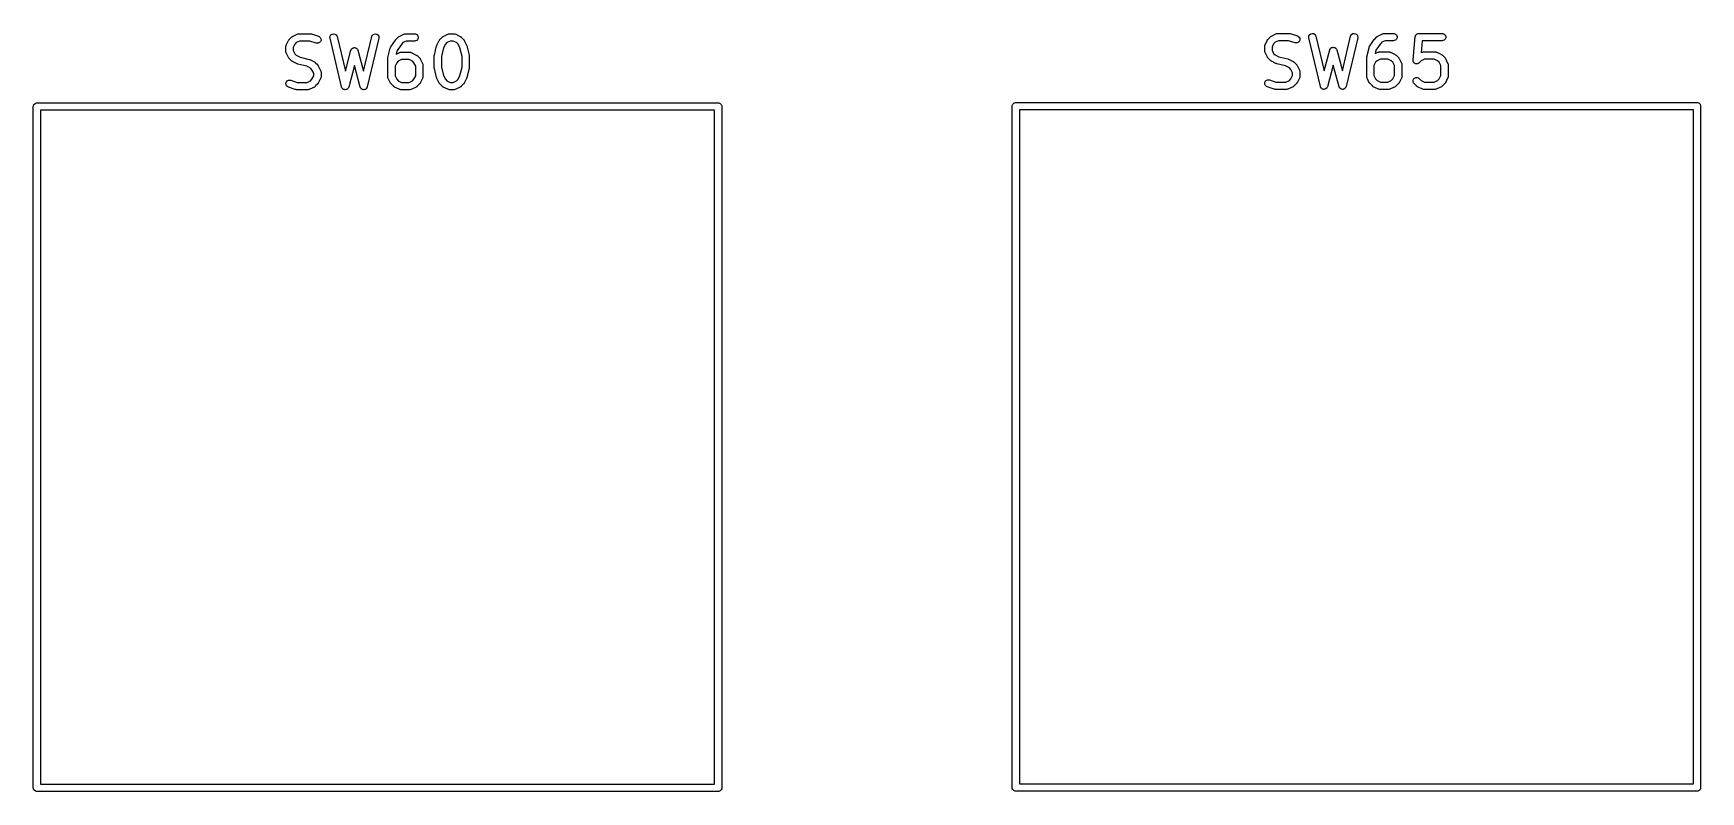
# Model space of a CAD drawing. Extents: x 2.7 to 14.1, y -9.5 to -1.1.
# Drawn here: x 12.721 to 14.07, y -4.436 to -3.822 of the extents above; entities that cross this region are included whole.
import ezdxf

# ---------------------------------------------------------------- set-up
doc = ezdxf.new("R2010")
doc.units = 0
doc.header["$MEASUREMENT"] = 0
doc.layers.add('BLACK', color=7, linetype='CONTINUOUS')

msp = doc.modelspace()

# ---------------------------------------------------------------- linework, layer by layer
at = {"layer": 'BLACK', "linetype": 'CONTINUOUS'}
for p, q in [((12.9257, -3.8318), (12.9276, -3.8281)), ((12.9276, -3.8281), (12.9277, -3.8278)), ((12.9277, -3.8278), (12.9278, -3.8277)), ((12.9278, -3.8277), (12.9279, -3.8276)), ((12.9278, -3.8277), (12.9278, -3.8277)), ((12.9279, -3.8275), (12.9281, -3.8273)), ((12.9279, -3.8276), (12.9279, -3.8275)), ((12.9281, -3.8273), (12.93, -3.8254)), ((12.93, -3.8254), (12.9302, -3.8252)), ((12.9302, -3.8252), (12.9303, -3.8252)), ((12.9303, -3.8252), (12.9304, -3.8251)), ((12.9304, -3.8251), (12.9305, -3.8251)), ((12.9305, -3.825), (12.9308, -3.8249)), ((12.9305, -3.8251), (12.9305, -3.825)), ((12.9308, -3.8249), (12.9345, -3.823)), ((12.9326, -3.8311), (12.9313, -3.8338)), ((12.9338, -3.8299), (12.9326, -3.8311)), ((12.9365, -3.8286), (12.9338, -3.8299)), ((12.9345, -3.823), (12.9351, -3.8228)), ((12.9351, -3.8228), (12.9352, -3.8228)), ((12.9352, -3.8228), (12.9353, -3.8227)), ((12.9353, -3.8227), (12.9358, -3.8227)), ((12.9358, -3.8227), (12.9452, -3.8227)), ((12.9447, -3.8286), (12.9365, -3.8286)), ((12.9499, -3.8303), (12.9447, -3.8286)), ((12.9452, -3.8227), (12.9455, -3.8227)), ((12.9455, -3.8227), (12.9456, -3.8227)), ((12.9456, -3.8227), (12.9457, -3.8227)), ((12.9457, -3.8227), (12.9458, -3.8227)), ((12.9458, -3.8227), (12.9459, -3.8228)), ((12.9459, -3.8228), (12.9462, -3.8228)), ((12.9462, -3.8228), (12.9518, -3.8247)), ((12.9505, -3.8304), (12.9499, -3.8303)), ((12.9516, -3.8304), (12.9505, -3.8304)), ((12.9527, -3.8298), (12.9516, -3.8304)), ((12.9518, -3.8247), (12.9523, -3.8249)), ((12.9523, -3.8249), (12.9532, -3.8257)), ((12.9534, -3.829), (12.9527, -3.8298)), ((12.9532, -3.8257), (12.9537, -3.8267)), ((12.9538, -3.8279), (12.9534, -3.829)), ((12.9537, -3.8267), (12.9538, -3.8279)), ((12.961, -3.8257), (12.9612, -3.8246)), ((12.9611, -3.8263), (12.961, -3.8257)), ((12.9705, -3.8657), (12.9611, -3.8263)), ((12.9612, -3.8246), (12.9618, -3.8236)), ((12.9618, -3.8236), (12.9627, -3.823)), ((12.9627, -3.823), (12.9639, -3.8227)), ((12.9639, -3.8227), (12.965, -3.8229)), ((12.965, -3.8229), (12.966, -3.8235)), ((12.966, -3.8235), (12.9666, -3.8244)), ((12.9666, -3.8244), (12.9668, -3.825)), ((12.9668, -3.825), (12.9735, -3.8529)), ((12.9882, -3.8529), (12.9948, -3.825)), ((13.0006, -3.8263), (12.9912, -3.8657)), ((12.9948, -3.825), (12.995, -3.8244)), ((12.995, -3.8244), (12.9957, -3.8235)), ((12.9957, -3.8235), (12.9967, -3.8229)), ((12.9967, -3.8229), (12.9978, -3.8227)), ((12.9978, -3.8227), (12.9989, -3.823)), ((12.9989, -3.823), (12.9999, -3.8236)), ((12.9999, -3.8236), (13.0005, -3.8246)), ((13.0005, -3.8246), (13.0007, -3.8257)), ((13.0007, -3.8257), (13.0006, -3.8263)), ((13.0103, -3.8334), (13.014, -3.8278)), ((13.014, -3.8277), (13.0142, -3.8275)), ((13.014, -3.8278), (13.014, -3.8277)), ((13.014, -3.8277), (13.014, -3.8277)), ((13.0142, -3.8275), (13.0144, -3.8273)), ((13.0144, -3.8273), (13.0162, -3.8254)), ((13.0144, -3.8273), (13.0144, -3.8273)), ((13.0144, -3.8273), (13.0144, -3.8273)), ((13.0188, -3.8313), (13.0155, -3.8362)), ((13.0162, -3.8254), (13.0165, -3.8252)), ((13.0165, -3.8252), (13.0166, -3.8251)), ((13.0165, -3.8252), (13.0165, -3.8252)), ((13.0166, -3.8251), (13.0167, -3.8251)), ((13.0167, -3.8251), (13.0168, -3.825)), ((13.0168, -3.825), (13.017, -3.8249)), ((13.017, -3.8249), (13.0208, -3.823)), ((13.0201, -3.8299), (13.0188, -3.8313)), ((13.0228, -3.8286), (13.0201, -3.8299)), ((13.0208, -3.823), (13.0213, -3.8228)), ((13.0213, -3.8228), (13.0214, -3.8228)), ((13.0214, -3.8228), (13.0215, -3.8227)), ((13.0215, -3.8227), (13.0221, -3.8227)), ((13.0221, -3.8227), (13.0296, -3.8227)), ((13.0296, -3.8286), (13.0228, -3.8286)), ((13.0296, -3.8227), (13.0302, -3.8227)), ((13.0302, -3.8285), (13.0296, -3.8286)), ((13.0302, -3.8227), (13.0312, -3.8232)), ((13.0312, -3.8281), (13.0302, -3.8285)), ((13.0312, -3.8232), (13.032, -3.824)), ((13.032, -3.8273), (13.0312, -3.8281)), ((13.032, -3.824), (13.0325, -3.8251)), ((13.0325, -3.8262), (13.032, -3.8273)), ((13.0325, -3.8251), (13.0325, -3.8262)), ((13.0476, -3.8318), (13.0494, -3.8281)), ((13.0494, -3.8281), (13.0496, -3.8278)), ((13.0496, -3.8278), (13.0496, -3.8277)), ((13.0496, -3.8277), (13.0497, -3.8277)), ((13.0497, -3.8276), (13.0498, -3.8275)), ((13.0497, -3.8277), (13.0497, -3.8276)), ((13.0498, -3.8275), (13.05, -3.8273)), ((13.05, -3.8273), (13.0519, -3.8254)), ((13.0519, -3.8254), (13.0521, -3.8252)), ((13.0521, -3.8252), (13.0522, -3.8251)), ((13.0521, -3.8252), (13.0521, -3.8252)), ((13.0522, -3.8251), (13.0523, -3.8251)), ((13.0523, -3.8251), (13.0524, -3.825)), ((13.0524, -3.825), (13.0526, -3.8249)), ((13.0526, -3.8249), (13.0564, -3.823)), ((13.0545, -3.8311), (13.053, -3.8342)), ((13.0557, -3.8299), (13.0545, -3.8311)), ((13.0584, -3.8286), (13.0557, -3.8299)), ((13.0564, -3.823), (13.0569, -3.8228)), ((13.0569, -3.8228), (13.057, -3.8228)), ((13.057, -3.8228), (13.0571, -3.8227)), ((13.0571, -3.8227), (13.0577, -3.8227)), ((13.0577, -3.8227), (13.0615, -3.8227)), ((13.0608, -3.8286), (13.0584, -3.8286)), ((13.0635, -3.8299), (13.0608, -3.8286)), ((13.0615, -3.8227), (13.062, -3.8227)), ((13.062, -3.8227), (13.0621, -3.8228)), ((13.0621, -3.8228), (13.0622, -3.8228)), ((13.0622, -3.8228), (13.0628, -3.823)), ((13.0628, -3.823), (13.0665, -3.8249)), ((13.0647, -3.8311), (13.0635, -3.8299)), ((13.0662, -3.8342), (13.0647, -3.8311)), ((13.0665, -3.8249), (13.0668, -3.825)), ((13.0668, -3.825), (13.0668, -3.8251)), ((13.0668, -3.8251), (13.0669, -3.8251)), ((13.0669, -3.8251), (13.067, -3.8252)), ((13.067, -3.8252), (13.0671, -3.8252)), ((13.0671, -3.8252), (13.0673, -3.8254)), ((13.0673, -3.8254), (13.0692, -3.8273)), ((13.0692, -3.8273), (13.0694, -3.8275)), ((13.0694, -3.8275), (13.0694, -3.8276)), ((13.0694, -3.8276), (13.0695, -3.8277)), ((13.0695, -3.8277), (13.0695, -3.8277)), ((13.0695, -3.8277), (13.0696, -3.8278)), ((13.0696, -3.8278), (13.0697, -3.8281)), ((13.0697, -3.8281), (13.0716, -3.8318)), ((13.7177, -3.8315), (13.7196, -3.8278)), ((13.7196, -3.8278), (13.7197, -3.8275)), ((13.7197, -3.8275), (13.7197, -3.8274)), ((13.7197, -3.8274), (13.7198, -3.8274)), ((13.7198, -3.8274), (13.7199, -3.8273)), ((13.7199, -3.8272), (13.7201, -3.827)), ((13.7199, -3.8273), (13.7199, -3.8272)), ((13.7201, -3.827), (13.722, -3.8251)), ((13.722, -3.8251), (13.7222, -3.8249)), ((13.7222, -3.8249), (13.7223, -3.8249)), ((13.7223, -3.8249), (13.7224, -3.8248)), ((13.7224, -3.8248), (13.7225, -3.8247)), ((13.7224, -3.8248), (13.7224, -3.8248)), ((13.7225, -3.8247), (13.7228, -3.8246)), ((13.7228, -3.8246), (13.7265, -3.8227)), ((13.7246, -3.8308), (13.7233, -3.8335)), ((13.7258, -3.8296), (13.7246, -3.8308)), ((13.7285, -3.8283), (13.7258, -3.8296)), ((13.7265, -3.8227), (13.727, -3.8225)), ((13.727, -3.8225), (13.7272, -3.8225)), ((13.7272, -3.8225), (13.7272, -3.8224)), ((13.7272, -3.8224), (13.7278, -3.8224)), ((13.7278, -3.8224), (13.7372, -3.8224)), ((13.7367, -3.8283), (13.7285, -3.8283)), ((13.7419, -3.83), (13.7367, -3.8283)), ((13.7372, -3.8224), (13.7375, -3.8224)), ((13.7375, -3.8224), (13.7376, -3.8224)), ((13.7376, -3.8224), (13.7377, -3.8224)), ((13.7377, -3.8224), (13.7378, -3.8224)), ((13.7378, -3.8224), (13.7378, -3.8225)), ((13.7378, -3.8225), (13.7381, -3.8225)), ((13.7381, -3.8225), (13.7438, -3.8244)), ((13.7425, -3.8301), (13.7419, -3.83)), ((13.7436, -3.8301), (13.7425, -3.8301)), ((13.7446, -3.8295), (13.7436, -3.8301)), ((13.7438, -3.8244), (13.7443, -3.8246)), ((13.7443, -3.8246), (13.7452, -3.8254)), ((13.7454, -3.8287), (13.7446, -3.8295)), ((13.7452, -3.8254), (13.7457, -3.8264)), ((13.7458, -3.8276), (13.7454, -3.8287)), ((13.7457, -3.8264), (13.7458, -3.8276)), ((13.753, -3.8254), (13.7532, -3.8243)), ((13.7531, -3.826), (13.753, -3.8254)), ((13.7624, -3.8654), (13.7531, -3.826)), ((13.7532, -3.8243), (13.7538, -3.8233)), ((13.7538, -3.8233), (13.7547, -3.8227)), ((13.7547, -3.8227), (13.7558, -3.8224)), ((13.7558, -3.8224), (13.757, -3.8226)), ((13.757, -3.8226), (13.758, -3.8232)), ((13.758, -3.8232), (13.7586, -3.8241)), ((13.7586, -3.8241), (13.7588, -3.8247)), ((13.7588, -3.8247), (13.7655, -3.8526)), ((13.7802, -3.8526), (13.7868, -3.8247)), ((13.7926, -3.826), (13.7832, -3.8654)), ((13.7868, -3.8247), (13.787, -3.8241)), ((13.787, -3.8241), (13.7877, -3.8232)), ((13.7877, -3.8232), (13.7887, -3.8226)), ((13.7887, -3.8226), (13.7898, -3.8224)), ((13.7898, -3.8224), (13.7909, -3.8227)), ((13.7909, -3.8227), (13.7919, -3.8233)), ((13.7919, -3.8233), (13.7925, -3.8243)), ((13.7925, -3.8243), (13.7926, -3.8254)), ((13.7926, -3.8254), (13.7926, -3.826)), ((13.8022, -3.8331), (13.806, -3.8274)), ((13.806, -3.8274), (13.8062, -3.8272)), ((13.806, -3.8274), (13.806, -3.8274)), ((13.806, -3.8274), (13.806, -3.8274)), ((13.8062, -3.8272), (13.8063, -3.827)), ((13.8063, -3.827), (13.8063, -3.827)), ((13.8064, -3.827), (13.8082, -3.8251)), ((13.8063, -3.827), (13.8064, -3.827)), ((13.8107, -3.831), (13.8074, -3.8359)), ((13.8082, -3.8251), (13.8085, -3.8249)), ((13.8085, -3.8249), (13.8086, -3.8248)), ((13.8085, -3.8249), (13.8085, -3.8249)), ((13.8086, -3.8248), (13.8087, -3.8248)), ((13.8087, -3.8247), (13.809, -3.8246)), ((13.8087, -3.8248), (13.8087, -3.8247)), ((13.809, -3.8246), (13.8127, -3.8227)), ((13.8121, -3.8296), (13.8107, -3.831)), ((13.8148, -3.8283), (13.8121, -3.8296)), ((13.8127, -3.8227), (13.8133, -3.8225)), ((13.8133, -3.8225), (13.8134, -3.8225)), ((13.8134, -3.8225), (13.8135, -3.8224)), ((13.8135, -3.8224), (13.8141, -3.8224)), ((13.8141, -3.8224), (13.8216, -3.8224)), ((13.8216, -3.8283), (13.8148, -3.8283)), ((13.8216, -3.8224), (13.8221, -3.8224)), ((13.8221, -3.8282), (13.8216, -3.8283)), ((13.8221, -3.8224), (13.8232, -3.8229)), ((13.8232, -3.8278), (13.8221, -3.8282)), ((13.8232, -3.8229), (13.824, -3.8237)), ((13.824, -3.827), (13.8232, -3.8278)), ((13.824, -3.8237), (13.8245, -3.8248)), ((13.8245, -3.8259), (13.824, -3.827)), ((13.8245, -3.8248), (13.8245, -3.8259)), ((13.8374, -3.8438), (13.8392, -3.825)), ((13.8392, -3.825), (13.8393, -3.8248)), ((13.8393, -3.8247), (13.8394, -3.8245)), ((13.8393, -3.8248), (13.8393, -3.8247)), ((13.8393, -3.8248), (13.8393, -3.8248)), ((13.8394, -3.8245), (13.8396, -3.8241)), ((13.8396, -3.8241), (13.8397, -3.8237)), ((13.8397, -3.8237), (13.8398, -3.8236)), ((13.8398, -3.8236), (13.8399, -3.8235)), ((13.8399, -3.8235), (13.8402, -3.8232)), ((13.8402, -3.8232), (13.8405, -3.8229)), ((13.8405, -3.8229), (13.8407, -3.8228)), ((13.8407, -3.8228), (13.8408, -3.8227)), ((13.8408, -3.8227), (13.8412, -3.8226)), ((13.8412, -3.8226), (13.8416, -3.8224)), ((13.8416, -3.8224), (13.8418, -3.8224)), ((13.8418, -3.8224), (13.8419, -3.8224)), ((13.8419, -3.8224), (13.842, -3.8224)), ((13.842, -3.8224), (13.8422, -3.8224)), ((13.8422, -3.8224), (13.8609, -3.8224)), ((13.8449, -3.8283), (13.8439, -3.8381)), ((13.8609, -3.8283), (13.8449, -3.8283)), ((13.8609, -3.8224), (13.8615, -3.8224)), ((13.8615, -3.8282), (13.8609, -3.8283)), ((13.8615, -3.8224), (13.8626, -3.8229)), ((13.8626, -3.8278), (13.8615, -3.8282)), ((13.8626, -3.8229), (13.8634, -3.8237)), ((13.8634, -3.827), (13.8626, -3.8278)), ((13.8634, -3.8237), (13.8638, -3.8248)), ((13.8638, -3.8259), (13.8634, -3.827)), ((13.8638, -3.8248), (13.8638, -3.8259)), ((12.9254, -3.8326), (12.9255, -3.8325)), ((12.9254, -3.8331), (12.9254, -3.8326)), ((12.9254, -3.8369), (12.9254, -3.8331)), ((12.9254, -3.8375), (12.9254, -3.8369)), ((12.9255, -3.8376), (12.9254, -3.8375)), ((12.9255, -3.8324), (12.9257, -3.8318)), ((12.9255, -3.8325), (12.9255, -3.8324)), ((12.9255, -3.8377), (12.9255, -3.8376)), ((12.9257, -3.8382), (12.9255, -3.8377)), ((12.9276, -3.842), (12.9257, -3.8382)), ((12.9277, -3.8422), (12.9276, -3.842)), ((12.9278, -3.8423), (12.9277, -3.8422)), ((12.9278, -3.8424), (12.9278, -3.8423)), ((12.9279, -3.8424), (12.9278, -3.8424)), ((12.9279, -3.8425), (12.9279, -3.8424)), ((12.9281, -3.8427), (12.9279, -3.8425)), ((12.93, -3.8446), (12.9281, -3.8427)), ((12.9302, -3.8448), (12.93, -3.8446)), ((12.9303, -3.8448), (12.9302, -3.8448)), ((12.9313, -3.8338), (12.9313, -3.8362)), ((12.9313, -3.8362), (12.9326, -3.8389)), ((12.9326, -3.8389), (12.9338, -3.8401)), ((12.9338, -3.8401), (12.9369, -3.8416)), ((12.9369, -3.8416), (12.9441, -3.8434)), ((12.9441, -3.8434), (12.9441, -3.8434)), ((12.9441, -3.8434), (12.9441, -3.8434)), ((12.9441, -3.8434), (12.9444, -3.8435)), ((12.9444, -3.8435), (12.9446, -3.8436)), ((12.9446, -3.8436), (12.9446, -3.8436)), ((12.9446, -3.8436), (12.9447, -3.8436)), ((12.9447, -3.8436), (12.9484, -3.8455)), ((12.9735, -3.8529), (12.978, -3.8361)), ((12.978, -3.836), (12.978, -3.8359)), ((12.978, -3.8359), (12.9781, -3.8359)), ((12.978, -3.8361), (12.978, -3.836)), ((12.9781, -3.8359), (12.9782, -3.8356)), ((12.9782, -3.8356), (12.9784, -3.8353)), ((12.9784, -3.8353), (12.9786, -3.8349)), ((12.9786, -3.8349), (12.9788, -3.8348)), ((12.9788, -3.8348), (12.9789, -3.8347)), ((12.9789, -3.8347), (12.9792, -3.8345)), ((12.9792, -3.8345), (12.9795, -3.8342)), ((12.9795, -3.8342), (12.9797, -3.8342)), ((12.9797, -3.8342), (12.9799, -3.8341)), ((12.9799, -3.8341), (12.9803, -3.834)), ((12.9803, -3.834), (12.9806, -3.8339)), ((12.9806, -3.8339), (12.9808, -3.834)), ((12.9808, -3.834), (12.981, -3.8339)), ((12.981, -3.8339), (12.9814, -3.834)), ((12.9814, -3.834), (12.9818, -3.8341)), ((12.9818, -3.8341), (12.982, -3.8342)), ((12.982, -3.8342), (12.9821, -3.8342)), ((12.9821, -3.8342), (12.9825, -3.8345)), ((12.9825, -3.8345), (12.9828, -3.8347)), ((12.9828, -3.8347), (12.9829, -3.8348)), ((12.9829, -3.8348), (12.9831, -3.8349)), ((12.9831, -3.8349), (12.9833, -3.8353)), ((12.9833, -3.8353), (12.9835, -3.8356)), ((12.9835, -3.8356), (12.9836, -3.8359)), ((12.9836, -3.8359), (12.9836, -3.8359)), ((12.9836, -3.8359), (12.9836, -3.836)), ((12.9836, -3.836), (12.9837, -3.8361)), ((12.9837, -3.8361), (12.9882, -3.8529)), ((13.0079, -3.8422), (13.0079, -3.8419)), ((13.0079, -3.8419), (13.008, -3.8419)), ((13.0079, -3.8424), (13.0079, -3.8422)), ((13.0079, -3.8425), (13.0079, -3.8424)), ((13.0079, -3.8424), (13.0079, -3.8424)), ((13.0079, -3.8575), (13.0079, -3.8425)), ((13.008, -3.8418), (13.0098, -3.8343)), ((13.008, -3.8419), (13.008, -3.8418)), ((13.0098, -3.8343), (13.01, -3.834)), ((13.01, -3.8338), (13.0101, -3.8337)), ((13.01, -3.8339), (13.01, -3.8338)), ((13.01, -3.8338), (13.01, -3.8338)), ((13.01, -3.834), (13.01, -3.8339)), ((13.0101, -3.8337), (13.0103, -3.8334)), ((13.0155, -3.8362), (13.0147, -3.8391)), ((13.0147, -3.8391), (13.017, -3.838)), ((13.019, -3.8436), (13.0163, -3.8449)), ((13.017, -3.838), (13.0176, -3.8378)), ((13.0176, -3.8378), (13.0177, -3.8378)), ((13.0177, -3.8378), (13.0178, -3.8377)), ((13.0178, -3.8377), (13.0183, -3.8377)), ((13.0183, -3.8377), (13.0258, -3.8377)), ((13.0251, -3.8436), (13.019, -3.8436)), ((13.0278, -3.8449), (13.0251, -3.8436)), ((13.0258, -3.8377), (13.0264, -3.8377)), ((13.0264, -3.8377), (13.0265, -3.8378)), ((13.0265, -3.8378), (13.0266, -3.8378)), ((13.0266, -3.8378), (13.0272, -3.838)), ((13.0272, -3.838), (13.0309, -3.8399)), ((13.0309, -3.8399), (13.0312, -3.84)), ((13.0312, -3.84), (13.0312, -3.8401)), ((13.0312, -3.8401), (13.0313, -3.8401)), ((13.0313, -3.8401), (13.0314, -3.8402)), ((13.0314, -3.8402), (13.0314, -3.8402)), ((13.0314, -3.8402), (13.0317, -3.8404)), ((13.0317, -3.8404), (13.0335, -3.8423)), ((13.0335, -3.8423), (13.0337, -3.8425)), ((13.0337, -3.8425), (13.0338, -3.8426)), ((13.0338, -3.8426), (13.0338, -3.8427)), ((13.0338, -3.8427), (13.0339, -3.8427)), ((13.0339, -3.8427), (13.0339, -3.8428)), ((13.0339, -3.8428), (13.0341, -3.8431)), ((13.0341, -3.8431), (13.036, -3.8468)), ((13.0454, -3.8401), (13.0455, -3.84)), ((13.0454, -3.8403), (13.0454, -3.8401)), ((13.0454, -3.8405), (13.0454, -3.8403)), ((13.0454, -3.8406), (13.0454, -3.8405)), ((13.0454, -3.8405), (13.0454, -3.8405)), ((13.0454, -3.85), (13.0454, -3.8406)), ((13.0455, -3.8399), (13.0473, -3.8324)), ((13.0455, -3.84), (13.0455, -3.8399)), ((13.0473, -3.8324), (13.0474, -3.8324)), ((13.0474, -3.8321), (13.0475, -3.8319)), ((13.0474, -3.8324), (13.0474, -3.8321)), ((13.0474, -3.8324), (13.0474, -3.8324)), ((13.0475, -3.8319), (13.0476, -3.8318)), ((13.0475, -3.8319), (13.0475, -3.8319)), ((13.053, -3.8342), (13.0513, -3.841)), ((13.0513, -3.841), (13.0513, -3.8496)), ((13.0679, -3.841), (13.0662, -3.8342)), ((13.0679, -3.8496), (13.0679, -3.841)), ((13.0716, -3.8318), (13.0716, -3.8319)), ((13.0716, -3.8319), (13.0716, -3.8319)), ((13.0716, -3.8319), (13.0717, -3.8321)), ((13.0717, -3.8321), (13.0718, -3.8324)), ((13.0718, -3.8324), (13.0718, -3.8324)), ((13.0718, -3.8324), (13.0718, -3.8324)), ((13.0718, -3.8324), (13.0737, -3.8399)), ((13.0737, -3.8399), (13.0737, -3.84)), ((13.0737, -3.84), (13.0737, -3.8401)), ((13.0737, -3.8401), (13.0737, -3.8403)), ((13.0737, -3.8403), (13.0738, -3.8405)), ((13.0738, -3.8405), (13.0738, -3.8405)), ((13.0738, -3.8405), (13.0738, -3.8406)), ((13.0738, -3.8406), (13.0738, -3.85)), ((13.7174, -3.8323), (13.7175, -3.8322)), ((13.7174, -3.8328), (13.7174, -3.8323)), ((13.7174, -3.8366), (13.7174, -3.8328)), ((13.7174, -3.8372), (13.7174, -3.8366)), ((13.7175, -3.8373), (13.7174, -3.8372)), ((13.7175, -3.8321), (13.7177, -3.8315)), ((13.7175, -3.8322), (13.7175, -3.8321)), ((13.7175, -3.8374), (13.7175, -3.8373)), ((13.7177, -3.8379), (13.7175, -3.8374)), ((13.7196, -3.8417), (13.7177, -3.8379)), ((13.7197, -3.8419), (13.7196, -3.8417)), ((13.7197, -3.842), (13.7197, -3.8419)), ((13.7198, -3.8421), (13.7197, -3.842)), ((13.7199, -3.8421), (13.7198, -3.8421)), ((13.7199, -3.8422), (13.7199, -3.8421)), ((13.7201, -3.8424), (13.7199, -3.8422)), ((13.722, -3.8443), (13.7201, -3.8424)), ((13.7222, -3.8445), (13.722, -3.8443)), ((13.7223, -3.8445), (13.7222, -3.8445)), ((13.7224, -3.8446), (13.7223, -3.8445)), ((13.7224, -3.8447), (13.7224, -3.8446)), ((13.7225, -3.8447), (13.7224, -3.8447)), ((13.7228, -3.8448), (13.7225, -3.8447)), ((13.7233, -3.8335), (13.7233, -3.8359)), ((13.7233, -3.8359), (13.7246, -3.8386)), ((13.7246, -3.8386), (13.7258, -3.8398)), ((13.7258, -3.8398), (13.7289, -3.8413)), ((13.7289, -3.8413), (13.736, -3.8431)), ((13.736, -3.8431), (13.7361, -3.8431)), ((13.7361, -3.8431), (13.7361, -3.8431)), ((13.7361, -3.8431), (13.7363, -3.8432)), ((13.7363, -3.8432), (13.7366, -3.8433)), ((13.7366, -3.8433), (13.7366, -3.8433)), ((13.7366, -3.8433), (13.7366, -3.8433)), ((13.7366, -3.8433), (13.7404, -3.8452)), ((13.7655, -3.8526), (13.77, -3.8358)), ((13.77, -3.8357), (13.77, -3.8356)), ((13.77, -3.8356), (13.7701, -3.8356)), ((13.77, -3.8358), (13.77, -3.8357)), ((13.7701, -3.8356), (13.7702, -3.8353)), ((13.7702, -3.8353), (13.7704, -3.835)), ((13.7704, -3.835), (13.7706, -3.8346)), ((13.7706, -3.8346), (13.7708, -3.8345)), ((13.7708, -3.8345), (13.7709, -3.8344)), ((13.7709, -3.8344), (13.7712, -3.8342)), ((13.7712, -3.8342), (13.7715, -3.8339)), ((13.7715, -3.8339), (13.7717, -3.8339)), ((13.7717, -3.8339), (13.7719, -3.8338)), ((13.7719, -3.8338), (13.7723, -3.8337)), ((13.7723, -3.8337), (13.7726, -3.8336)), ((13.7726, -3.8336), (13.7728, -3.8337)), ((13.7728, -3.8337), (13.773, -3.8336)), ((13.773, -3.8336), (13.7734, -3.8337)), ((13.7734, -3.8337), (13.7738, -3.8338)), ((13.7738, -3.8338), (13.7739, -3.8339)), ((13.7739, -3.8339), (13.7741, -3.8339)), ((13.7741, -3.8339), (13.7744, -3.8342)), ((13.7744, -3.8342), (13.7748, -3.8344)), ((13.7748, -3.8344), (13.7749, -3.8345)), ((13.7749, -3.8345), (13.775, -3.8346)), ((13.775, -3.8346), (13.7752, -3.835)), ((13.7752, -3.835), (13.7755, -3.8353)), ((13.7755, -3.8353), (13.7756, -3.8356)), ((13.7756, -3.8356), (13.7756, -3.8356)), ((13.7756, -3.8356), (13.7756, -3.8357)), ((13.7756, -3.8357), (13.7757, -3.8358)), ((13.7757, -3.8358), (13.7802, -3.8526)), ((13.7999, -3.8416), (13.8, -3.8415)), ((13.7999, -3.8418), (13.7999, -3.8416)), ((13.7999, -3.8416), (13.7999, -3.8416)), ((13.7999, -3.8421), (13.7999, -3.8418)), ((13.7999, -3.8422), (13.7999, -3.8421)), ((13.7999, -3.8421), (13.7999, -3.8421)), ((13.7999, -3.8572), (13.7999, -3.8422)), ((13.8, -3.8415), (13.8018, -3.834)), ((13.8018, -3.834), (13.8019, -3.8337)), ((13.8019, -3.8337), (13.802, -3.8336)), ((13.802, -3.8335), (13.802, -3.8334)), ((13.802, -3.8334), (13.8021, -3.8334)), ((13.802, -3.8336), (13.802, -3.8335)), ((13.8021, -3.8334), (13.8022, -3.8331)), ((13.8074, -3.8359), (13.8067, -3.8388)), ((13.8067, -3.8388), (13.809, -3.8377)), ((13.8083, -3.8446), (13.8071, -3.8458)), ((13.811, -3.8433), (13.8083, -3.8446)), ((13.809, -3.8377), (13.8095, -3.8375)), ((13.8095, -3.8375), (13.8096, -3.8375)), ((13.8096, -3.8375), (13.8097, -3.8374)), ((13.8097, -3.8374), (13.8103, -3.8374)), ((13.8103, -3.8374), (13.8178, -3.8374)), ((13.8171, -3.8433), (13.811, -3.8433)), ((13.8198, -3.8446), (13.8171, -3.8433)), ((13.8178, -3.8374), (13.8184, -3.8374)), ((13.8184, -3.8374), (13.8185, -3.8375)), ((13.8185, -3.8375), (13.8186, -3.8375)), ((13.8186, -3.8375), (13.8191, -3.8377)), ((13.8191, -3.8377), (13.8229, -3.8396)), ((13.821, -3.8458), (13.8198, -3.8446)), ((13.8229, -3.8396), (13.8231, -3.8397)), ((13.8231, -3.8397), (13.8232, -3.8398)), ((13.8232, -3.8398), (13.8233, -3.8398)), ((13.8233, -3.8398), (13.8234, -3.8399)), ((13.8234, -3.8399), (13.8234, -3.8399)), ((13.8234, -3.8399), (13.8237, -3.8401)), ((13.8237, -3.8401), (13.8255, -3.842)), ((13.8255, -3.842), (13.8257, -3.8422)), ((13.8257, -3.8422), (13.8258, -3.8423)), ((13.8258, -3.8423), (13.8258, -3.8424)), ((13.8258, -3.8424), (13.8259, -3.8424)), ((13.8259, -3.8424), (13.8259, -3.8425)), ((13.8259, -3.8425), (13.8261, -3.8428)), ((13.8261, -3.8428), (13.828, -3.8465)), ((13.8374, -3.8444), (13.8374, -3.8438)), ((13.8374, -3.8445), (13.8374, -3.8444)), ((13.8374, -3.8447), (13.8374, -3.8445)), ((13.8376, -3.8451), (13.8374, -3.8447)), ((13.8439, -3.8446), (13.8424, -3.8462)), ((13.8439, -3.8381), (13.8446, -3.8377)), ((13.8466, -3.8433), (13.8439, -3.8446)), ((13.8446, -3.8377), (13.8452, -3.8375)), ((13.8452, -3.8375), (13.8453, -3.8375)), ((13.8453, -3.8375), (13.8454, -3.8374)), ((13.8454, -3.8374), (13.8459, -3.8374)), ((13.8459, -3.8374), (13.8553, -3.8374)), ((13.8546, -3.8433), (13.8466, -3.8433)), ((13.8573, -3.8446), (13.8546, -3.8433)), ((13.8553, -3.8374), (13.8559, -3.8374)), ((13.8559, -3.8374), (13.856, -3.8375)), ((13.856, -3.8375), (13.8561, -3.8375)), ((13.8561, -3.8375), (13.8566, -3.8377)), ((13.8566, -3.8377), (13.8604, -3.8396)), ((13.8585, -3.8458), (13.8573, -3.8446)), ((13.8604, -3.8396), (13.8606, -3.8397)), ((13.8606, -3.8397), (13.8607, -3.8398)), ((13.8607, -3.8398), (13.8608, -3.8398)), ((13.8608, -3.8398), (13.8609, -3.8399)), ((13.8609, -3.8399), (13.8609, -3.8399)), ((13.8609, -3.8399), (13.8611, -3.8401)), ((13.8611, -3.8401), (13.863, -3.842)), ((13.863, -3.842), (13.8632, -3.8422)), ((13.8632, -3.8422), (13.8633, -3.8423)), ((13.8633, -3.8423), (13.8633, -3.8424)), ((13.8633, -3.8424), (13.8634, -3.8424)), ((13.8634, -3.8424), (13.8634, -3.8425)), ((13.8634, -3.8425), (13.8636, -3.8428)), ((13.8636, -3.8428), (13.8654, -3.8465)), ((12.9304, -3.8449), (12.9303, -3.8448)), ((12.9305, -3.845), (12.9304, -3.8449)), ((12.9308, -3.8452), (12.9305, -3.845)), ((12.9305, -3.845), (12.9305, -3.845)), ((12.9345, -3.847), (12.9308, -3.8452)), ((12.9346, -3.847), (12.9345, -3.847)), ((12.9346, -3.8471), (12.9346, -3.847)), ((12.9348, -3.8471), (12.9346, -3.8471)), ((12.9351, -3.8472), (12.9348, -3.8471)), ((12.9351, -3.8473), (12.9351, -3.8472)), ((12.9351, -3.8472), (12.9351, -3.8472)), ((12.9423, -3.849), (12.9351, -3.8473)), ((12.9453, -3.8506), (12.9423, -3.849)), ((12.9465, -3.8518), (12.9453, -3.8506)), ((12.9479, -3.8545), (12.9465, -3.8518)), ((12.9465, -3.8595), (12.9479, -3.8568)), ((12.9479, -3.8568), (12.9479, -3.8545)), ((12.9484, -3.8455), (12.9487, -3.8457)), ((12.9487, -3.8457), (12.9487, -3.8457)), ((12.9487, -3.8457), (12.9488, -3.8457)), ((12.9488, -3.8457), (12.9489, -3.8458)), ((12.9489, -3.8458), (12.949, -3.8459)), ((12.949, -3.8459), (12.9492, -3.846)), ((12.9492, -3.846), (12.9511, -3.8479)), ((12.9511, -3.8479), (12.9512, -3.8481)), ((12.9512, -3.8481), (12.9513, -3.8482)), ((12.9513, -3.8482), (12.9514, -3.8483)), ((12.9514, -3.8483), (12.9514, -3.8484)), ((12.9514, -3.8484), (12.9515, -3.8484)), ((12.9515, -3.8484), (12.9516, -3.8487)), ((12.9516, -3.8487), (12.9535, -3.8524)), ((12.9535, -3.8524), (12.9537, -3.853)), ((12.9537, -3.8583), (12.9535, -3.8588)), ((12.9537, -3.853), (12.9537, -3.8531)), ((12.9537, -3.8531), (12.9537, -3.8532)), ((12.9537, -3.8532), (12.9538, -3.8538)), ((12.9538, -3.8575), (12.9537, -3.8581)), ((12.9537, -3.8581), (12.9537, -3.8582)), ((12.9537, -3.8582), (12.9537, -3.8583)), ((12.9538, -3.8538), (12.9538, -3.8575)), ((12.9808, -3.8483), (12.9762, -3.8658)), ((12.9855, -3.8658), (12.9808, -3.8483)), ((13.0079, -3.8581), (13.0079, -3.8575)), ((13.008, -3.8582), (13.0079, -3.8581)), ((13.008, -3.8583), (13.008, -3.8582)), ((13.0082, -3.8588), (13.008, -3.8583)), ((13.0151, -3.8461), (13.0138, -3.8488)), ((13.0138, -3.8488), (13.0138, -3.8568)), ((13.0138, -3.8568), (13.0151, -3.8595)), ((13.0163, -3.8449), (13.0151, -3.8461)), ((13.029, -3.8461), (13.0278, -3.8449)), ((13.0304, -3.8488), (13.029, -3.8461)), ((13.029, -3.8595), (13.0304, -3.8568)), ((13.0304, -3.8568), (13.0304, -3.8488)), ((13.036, -3.8468), (13.0362, -3.8474)), ((13.0362, -3.8583), (13.036, -3.8588)), ((13.0362, -3.8474), (13.0362, -3.8475)), ((13.0362, -3.8475), (13.0362, -3.8476)), ((13.0362, -3.8476), (13.0363, -3.8481)), ((13.0363, -3.8575), (13.0362, -3.8581)), ((13.0362, -3.8581), (13.0362, -3.8582)), ((13.0362, -3.8582), (13.0362, -3.8583)), ((13.0363, -3.8481), (13.0363, -3.8575)), ((13.0454, -3.8501), (13.0454, -3.85)), ((13.0454, -3.8502), (13.0454, -3.8501)), ((13.0454, -3.8504), (13.0454, -3.8502)), ((13.0454, -3.8506), (13.0454, -3.8504)), ((13.0455, -3.8506), (13.0454, -3.8506)), ((13.0455, -3.8507), (13.0455, -3.8506)), ((13.0473, -3.8582), (13.0455, -3.8507)), ((13.0474, -3.8583), (13.0473, -3.8582)), ((13.0474, -3.8585), (13.0474, -3.8583)), ((13.0474, -3.8583), (13.0474, -3.8583)), ((13.0513, -3.8496), (13.053, -3.8565)), ((13.053, -3.8565), (13.0545, -3.8595)), ((13.0647, -3.8595), (13.0662, -3.8565)), ((13.0662, -3.8565), (13.0679, -3.8496)), ((13.0718, -3.8583), (13.0717, -3.8585)), ((13.0737, -3.8507), (13.0718, -3.8582)), ((13.0718, -3.8582), (13.0718, -3.8583)), ((13.0718, -3.8583), (13.0718, -3.8583)), ((13.0738, -3.8502), (13.0737, -3.8504)), ((13.0737, -3.8504), (13.0737, -3.8506)), ((13.0737, -3.8506), (13.0737, -3.8506)), ((13.0737, -3.8506), (13.0737, -3.8507)), ((13.0738, -3.85), (13.0738, -3.8501)), ((13.0738, -3.8501), (13.0738, -3.8502)), ((13.7265, -3.8467), (13.7228, -3.8448)), ((13.7266, -3.8468), (13.7265, -3.8467)), ((13.7265, -3.8467), (13.7265, -3.8467)), ((13.7268, -3.8468), (13.7266, -3.8468)), ((13.727, -3.8469), (13.7268, -3.8468)), ((13.7271, -3.8469), (13.727, -3.8469)), ((13.7343, -3.8487), (13.7271, -3.8469)), ((13.7271, -3.8469), (13.7271, -3.8469)), ((13.7373, -3.8503), (13.7343, -3.8487)), ((13.7385, -3.8515), (13.7373, -3.8503)), ((13.7399, -3.8542), (13.7385, -3.8515)), ((13.7385, -3.8592), (13.7399, -3.8565)), ((13.7399, -3.8565), (13.7399, -3.8542)), ((13.7404, -3.8452), (13.7406, -3.8453)), ((13.7406, -3.8453), (13.7407, -3.8454)), ((13.7407, -3.8454), (13.7408, -3.8454)), ((13.7408, -3.8454), (13.7409, -3.8455)), ((13.7409, -3.8455), (13.7409, -3.8456)), ((13.7409, -3.8456), (13.7412, -3.8457)), ((13.7412, -3.8457), (13.743, -3.8476)), ((13.743, -3.8476), (13.7432, -3.8478)), ((13.7432, -3.8478), (13.7433, -3.8479)), ((13.7433, -3.8479), (13.7433, -3.848)), ((13.7433, -3.848), (13.7434, -3.8481)), ((13.7434, -3.8481), (13.7434, -3.8481)), ((13.7434, -3.8481), (13.7436, -3.8484)), ((13.7436, -3.8484), (13.7455, -3.8521)), ((13.7455, -3.8521), (13.7457, -3.8527)), ((13.7457, -3.858), (13.7455, -3.8585)), ((13.7457, -3.8527), (13.7457, -3.8528)), ((13.7457, -3.8528), (13.7457, -3.8529)), ((13.7457, -3.8529), (13.7458, -3.8535)), ((13.7458, -3.8572), (13.7457, -3.8578)), ((13.7457, -3.8578), (13.7457, -3.8579)), ((13.7457, -3.8579), (13.7457, -3.858)), ((13.7458, -3.8535), (13.7458, -3.8572)), ((13.7728, -3.848), (13.7682, -3.8655)), ((13.7775, -3.8655), (13.7728, -3.848)), ((13.7999, -3.8578), (13.7999, -3.8572)), ((13.8, -3.8579), (13.7999, -3.8578)), ((13.8, -3.858), (13.8, -3.8579)), ((13.8002, -3.8585), (13.8, -3.858)), ((13.8071, -3.8458), (13.8058, -3.8485)), ((13.8058, -3.8485), (13.8058, -3.8565)), ((13.8058, -3.8565), (13.8071, -3.8592)), ((13.8224, -3.8485), (13.821, -3.8458)), ((13.821, -3.8592), (13.8224, -3.8565)), ((13.8224, -3.8565), (13.8224, -3.8485)), ((13.828, -3.8465), (13.8282, -3.8471)), ((13.8282, -3.858), (13.828, -3.8585)), ((13.8282, -3.8471), (13.8282, -3.8472)), ((13.8282, -3.8472), (13.8282, -3.8473)), ((13.8282, -3.8473), (13.8283, -3.8478)), ((13.8283, -3.8572), (13.8282, -3.8578)), ((13.8282, -3.8578), (13.8282, -3.8579)), ((13.8282, -3.8579), (13.8282, -3.858)), ((13.8283, -3.8478), (13.8283, -3.8572)), ((13.8377, -3.8455), (13.8376, -3.8451)), ((13.8378, -3.8456), (13.8377, -3.8455)), ((13.8379, -3.8457), (13.8378, -3.8456)), ((13.8382, -3.846), (13.8379, -3.8457)), ((13.8384, -3.8464), (13.8382, -3.846)), ((13.8386, -3.8464), (13.8384, -3.8464)), ((13.8387, -3.8465), (13.8386, -3.8464)), ((13.8391, -3.8467), (13.8387, -3.8465)), ((13.8387, -3.8585), (13.8397, -3.8581)), ((13.8394, -3.8469), (13.8391, -3.8467)), ((13.8396, -3.8469), (13.8394, -3.8469)), ((13.8397, -3.847), (13.8396, -3.8469)), ((13.8402, -3.847), (13.8397, -3.847)), ((13.8397, -3.8581), (13.8409, -3.8581)), ((13.8406, -3.847), (13.8402, -3.847)), ((13.8407, -3.847), (13.8406, -3.847)), ((13.8409, -3.847), (13.8407, -3.847)), ((13.8413, -3.8468), (13.8409, -3.847)), ((13.8409, -3.8581), (13.842, -3.8585)), ((13.8417, -3.8467), (13.8413, -3.8468)), ((13.8418, -3.8466), (13.8417, -3.8467)), ((13.842, -3.8465), (13.8418, -3.8466)), ((13.8424, -3.8462), (13.842, -3.8465)), ((13.8599, -3.8485), (13.8585, -3.8458)), ((13.8585, -3.8592), (13.8599, -3.8565)), ((13.8599, -3.8565), (13.8599, -3.8485)), ((13.8654, -3.8465), (13.8657, -3.8471)), ((13.8657, -3.858), (13.8654, -3.8585)), ((13.8657, -3.8471), (13.8657, -3.8472)), ((13.8657, -3.8472), (13.8657, -3.8473)), ((13.8657, -3.8473), (13.8658, -3.8478)), ((13.8658, -3.8572), (13.8657, -3.8578)), ((13.8657, -3.8578), (13.8657, -3.8579)), ((13.8657, -3.8579), (13.8657, -3.858)), ((13.8658, -3.8478), (13.8658, -3.8572)), ((12.9254, -3.8628), (12.9258, -3.8617)), ((12.9255, -3.8639), (12.9254, -3.8628)), ((12.926, -3.8649), (12.9255, -3.8639)), ((12.9258, -3.8617), (12.9265, -3.8608)), ((12.9269, -3.8657), (12.926, -3.8649)), ((12.9265, -3.8608), (12.9276, -3.8603)), ((12.9274, -3.8659), (12.9269, -3.8657)), ((12.933, -3.8678), (12.9274, -3.8659)), ((12.9276, -3.8603), (12.9287, -3.8602)), ((12.9287, -3.8602), (12.9293, -3.8603)), ((12.9293, -3.8603), (12.9344, -3.8621)), ((12.9333, -3.8679), (12.933, -3.8678)), ((12.9334, -3.8679), (12.9333, -3.8679)), ((12.9335, -3.8679), (12.9334, -3.8679)), ((12.9336, -3.8679), (12.9335, -3.8679)), ((12.9337, -3.8679), (12.9336, -3.8679)), ((12.934, -3.868), (12.9337, -3.8679)), ((12.9433, -3.868), (12.934, -3.868)), ((12.9344, -3.8621), (12.9426, -3.8621)), ((12.9426, -3.8621), (12.9453, -3.8607)), ((12.9439, -3.8679), (12.9433, -3.868)), ((12.944, -3.8679), (12.9439, -3.8679)), ((12.9441, -3.8679), (12.944, -3.8679)), ((12.9447, -3.8676), (12.9441, -3.8679)), ((12.9484, -3.8658), (12.9447, -3.8676)), ((12.9453, -3.8607), (12.9465, -3.8595)), ((12.9487, -3.8656), (12.9484, -3.8658)), ((12.9488, -3.8655), (12.9487, -3.8656)), ((12.9487, -3.8656), (12.9487, -3.8656)), ((12.9489, -3.8655), (12.9488, -3.8655)), ((12.949, -3.8654), (12.9489, -3.8655)), ((12.9492, -3.8652), (12.949, -3.8654)), ((12.9511, -3.8633), (12.9492, -3.8652)), ((12.9512, -3.8631), (12.9511, -3.8633)), ((12.9513, -3.8631), (12.9512, -3.8631)), ((12.9514, -3.863), (12.9513, -3.8631)), ((12.9515, -3.8628), (12.9514, -3.8629)), ((12.9514, -3.8629), (12.9514, -3.863)), ((12.9516, -3.8626), (12.9515, -3.8628)), ((12.9535, -3.8588), (12.9516, -3.8626)), ((12.9705, -3.8659), (12.9705, -3.8657)), ((12.9705, -3.866), (12.9705, -3.8659)), ((12.9706, -3.866), (12.9705, -3.866)), ((12.9707, -3.8662), (12.9706, -3.866)), ((12.9709, -3.8666), (12.9707, -3.8662)), ((12.9711, -3.867), (12.9709, -3.8666)), ((12.9712, -3.8671), (12.9711, -3.867)), ((12.9713, -3.8672), (12.9712, -3.8671)), ((12.9717, -3.8674), (12.9713, -3.8672)), ((12.972, -3.8677), (12.9717, -3.8674)), ((12.9722, -3.8677), (12.972, -3.8677)), ((12.9723, -3.8678), (12.9722, -3.8677)), ((12.9727, -3.8678), (12.9723, -3.8678)), ((12.9732, -3.868), (12.9727, -3.8678)), ((12.9733, -3.8679), (12.9732, -3.868)), ((12.9735, -3.868), (12.9733, -3.8679)), ((12.9739, -3.8679), (12.9735, -3.868)), ((12.9743, -3.8678), (12.9739, -3.8679)), ((12.9744, -3.8677), (12.9743, -3.8678)), ((12.9746, -3.8677), (12.9744, -3.8677)), ((12.9749, -3.8674), (12.9746, -3.8677)), ((12.9753, -3.8672), (12.9749, -3.8674)), ((12.9754, -3.8671), (12.9753, -3.8672)), ((12.9755, -3.867), (12.9754, -3.8671)), ((12.9757, -3.8667), (12.9755, -3.867)), ((12.976, -3.8663), (12.9757, -3.8667)), ((12.9761, -3.8661), (12.976, -3.8663)), ((12.9762, -3.8658), (12.9761, -3.866)), ((12.9761, -3.866), (12.9761, -3.866)), ((12.9761, -3.866), (12.9761, -3.8661)), ((12.9856, -3.866), (12.9855, -3.8658)), ((12.9856, -3.8661), (12.9856, -3.866)), ((12.9856, -3.866), (12.9856, -3.866)), ((12.9857, -3.8663), (12.9856, -3.8661)), ((12.9859, -3.8667), (12.9857, -3.8663)), ((12.9862, -3.867), (12.9859, -3.8667)), ((12.9863, -3.8671), (12.9862, -3.867)), ((12.9864, -3.8672), (12.9863, -3.8671)), ((12.9868, -3.8674), (12.9864, -3.8672)), ((12.9871, -3.8677), (12.9868, -3.8674)), ((12.9873, -3.8677), (12.9871, -3.8677)), ((12.9874, -3.8678), (12.9873, -3.8677)), ((12.9878, -3.8679), (12.9874, -3.8678)), ((12.9882, -3.868), (12.9878, -3.8679)), ((12.9884, -3.8679), (12.9882, -3.868)), ((12.9885, -3.868), (12.9884, -3.8679)), ((12.9889, -3.8678), (12.9885, -3.868)), ((12.9894, -3.8678), (12.9889, -3.8678)), ((12.9895, -3.8677), (12.9894, -3.8678)), ((12.9896, -3.8677), (12.9895, -3.8677)), ((12.99, -3.8674), (12.9896, -3.8677)), ((12.9903, -3.8672), (12.99, -3.8674)), ((12.9904, -3.8671), (12.9903, -3.8672)), ((12.9906, -3.867), (12.9904, -3.8671)), ((12.9908, -3.8666), (12.9906, -3.867)), ((12.991, -3.8662), (12.9908, -3.8666)), ((12.9911, -3.866), (12.991, -3.8662)), ((12.9912, -3.8657), (12.9911, -3.8659)), ((12.9911, -3.8659), (12.9911, -3.866)), ((12.9911, -3.866), (12.9911, -3.866)), ((13.0101, -3.8626), (13.0082, -3.8588)), ((13.0102, -3.8628), (13.0101, -3.8626)), ((13.0103, -3.8629), (13.0102, -3.8628)), ((13.0103, -3.863), (13.0103, -3.8629)), ((13.0104, -3.8631), (13.0103, -3.863)), ((13.0106, -3.8633), (13.0104, -3.8631)), ((13.0104, -3.8631), (13.0104, -3.8631)), ((13.0125, -3.8652), (13.0106, -3.8633)), ((13.0127, -3.8654), (13.0125, -3.8652)), ((13.0128, -3.8655), (13.0127, -3.8654)), ((13.0129, -3.8655), (13.0128, -3.8655)), ((13.0129, -3.8656), (13.0129, -3.8655)), ((13.013, -3.8656), (13.0129, -3.8656)), ((13.0133, -3.8658), (13.013, -3.8656)), ((13.017, -3.8676), (13.0133, -3.8658)), ((13.0151, -3.8595), (13.0163, -3.8607)), ((13.0163, -3.8607), (13.019, -3.8621)), ((13.0176, -3.8679), (13.017, -3.8676)), ((13.0177, -3.8679), (13.0176, -3.8679)), ((13.0178, -3.8679), (13.0177, -3.8679)), ((13.0183, -3.868), (13.0178, -3.8679)), ((13.0258, -3.868), (13.0183, -3.868)), ((13.019, -3.8621), (13.0251, -3.8621)), ((13.0251, -3.8621), (13.0278, -3.8607)), ((13.0264, -3.8679), (13.0258, -3.868)), ((13.0265, -3.8679), (13.0264, -3.8679)), ((13.0266, -3.8679), (13.0265, -3.8679)), ((13.0272, -3.8676), (13.0266, -3.8679)), ((13.0309, -3.8658), (13.0272, -3.8676)), ((13.0278, -3.8607), (13.029, -3.8595)), ((13.0312, -3.8656), (13.0309, -3.8658)), ((13.0313, -3.8655), (13.0312, -3.8656)), ((13.0312, -3.8656), (13.0312, -3.8656)), ((13.0314, -3.8655), (13.0313, -3.8655)), ((13.0317, -3.8652), (13.0314, -3.8654)), ((13.0314, -3.8654), (13.0314, -3.8655)), ((13.0335, -3.8633), (13.0317, -3.8652)), ((13.0337, -3.8631), (13.0335, -3.8633)), ((13.0338, -3.8631), (13.0337, -3.8631)), ((13.0339, -3.8629), (13.0338, -3.863)), ((13.0338, -3.863), (13.0338, -3.8631)), ((13.0341, -3.8626), (13.0339, -3.8628)), ((13.0339, -3.8628), (13.0339, -3.8629)), ((13.036, -3.8588), (13.0341, -3.8626)), ((13.0475, -3.8588), (13.0474, -3.8585)), ((13.0476, -3.8588), (13.0475, -3.8588)), ((13.0475, -3.8588), (13.0475, -3.8588)), ((13.0494, -3.8626), (13.0476, -3.8588)), ((13.0496, -3.8628), (13.0494, -3.8626)), ((13.0496, -3.8629), (13.0496, -3.8628)), ((13.0497, -3.863), (13.0496, -3.8629)), ((13.0497, -3.8631), (13.0497, -3.863)), ((13.0498, -3.8631), (13.0497, -3.8631)), ((13.05, -3.8633), (13.0498, -3.8631)), ((13.0519, -3.8652), (13.05, -3.8633)), ((13.0521, -3.8654), (13.0519, -3.8652)), ((13.0521, -3.8655), (13.0521, -3.8654)), ((13.0522, -3.8655), (13.0521, -3.8655)), ((13.0523, -3.8656), (13.0522, -3.8655)), ((13.0524, -3.8656), (13.0523, -3.8656)), ((13.0526, -3.8658), (13.0524, -3.8656)), ((13.0564, -3.8676), (13.0526, -3.8658)), ((13.0545, -3.8595), (13.0557, -3.8607)), ((13.0557, -3.8607), (13.0584, -3.8621)), ((13.0569, -3.8679), (13.0564, -3.8676)), ((13.057, -3.8679), (13.0569, -3.8679)), ((13.0571, -3.8679), (13.057, -3.8679)), ((13.0577, -3.868), (13.0571, -3.8679)), ((13.0615, -3.868), (13.0577, -3.868)), ((13.0584, -3.8621), (13.0608, -3.8621)), ((13.0608, -3.8621), (13.0635, -3.8607)), ((13.062, -3.8679), (13.0615, -3.868)), ((13.0621, -3.8679), (13.062, -3.8679)), ((13.0622, -3.8679), (13.0621, -3.8679)), ((13.0628, -3.8676), (13.0622, -3.8679)), ((13.0665, -3.8658), (13.0628, -3.8676)), ((13.0635, -3.8607), (13.0647, -3.8595)), ((13.0668, -3.8656), (13.0665, -3.8658)), ((13.0669, -3.8655), (13.0668, -3.8656)), ((13.0668, -3.8656), (13.0668, -3.8656)), ((13.067, -3.8655), (13.0669, -3.8655)), ((13.0671, -3.8654), (13.067, -3.8655)), ((13.0673, -3.8652), (13.0671, -3.8654)), ((13.0692, -3.8633), (13.0673, -3.8652)), ((13.0694, -3.8631), (13.0692, -3.8633)), ((13.0695, -3.863), (13.0694, -3.8631)), ((13.0694, -3.8631), (13.0694, -3.8631)), ((13.0696, -3.8628), (13.0695, -3.8629)), ((13.0695, -3.8629), (13.0695, -3.863)), ((13.0697, -3.8626), (13.0696, -3.8628)), ((13.0716, -3.8588), (13.0697, -3.8626)), ((13.0717, -3.8585), (13.0716, -3.8588)), ((13.0716, -3.8588), (13.0716, -3.8588)), ((13.0716, -3.8588), (13.0716, -3.8588)), ((13.7174, -3.8625), (13.7178, -3.8614)), ((13.7175, -3.8636), (13.7174, -3.8625)), ((13.718, -3.8646), (13.7175, -3.8636)), ((13.7178, -3.8614), (13.7185, -3.8605)), ((13.7189, -3.8654), (13.718, -3.8646)), ((13.7185, -3.8605), (13.7195, -3.86)), ((13.7194, -3.8656), (13.7189, -3.8654)), ((13.725, -3.8675), (13.7194, -3.8656)), ((13.7195, -3.86), (13.7207, -3.8599)), ((13.7207, -3.8599), (13.7213, -3.86)), ((13.7213, -3.86), (13.7264, -3.8618)), ((13.7253, -3.8676), (13.725, -3.8675)), ((13.7254, -3.8676), (13.7253, -3.8676)), ((13.7255, -3.8676), (13.7254, -3.8676)), ((13.7256, -3.8676), (13.7255, -3.8676)), ((13.7257, -3.8676), (13.7256, -3.8676)), ((13.726, -3.8677), (13.7257, -3.8676)), ((13.7353, -3.8677), (13.726, -3.8677)), ((13.7264, -3.8618), (13.7346, -3.8618)), ((13.7346, -3.8618), (13.7373, -3.8604)), ((13.7359, -3.8676), (13.7353, -3.8677)), ((13.736, -3.8676), (13.7359, -3.8676)), ((13.7361, -3.8676), (13.736, -3.8676)), ((13.7366, -3.8673), (13.7361, -3.8676)), ((13.7404, -3.8655), (13.7366, -3.8673)), ((13.7373, -3.8604), (13.7385, -3.8592)), ((13.7406, -3.8653), (13.7404, -3.8655)), ((13.7407, -3.8653), (13.7406, -3.8653)), ((13.7408, -3.8652), (13.7407, -3.8653)), ((13.7409, -3.8652), (13.7408, -3.8652)), ((13.7412, -3.8649), (13.7409, -3.8651)), ((13.7409, -3.8651), (13.7409, -3.8652)), ((13.743, -3.863), (13.7412, -3.8649)), ((13.7432, -3.8628), (13.743, -3.863)), ((13.7433, -3.8628), (13.7432, -3.8628)), ((13.7434, -3.8626), (13.7433, -3.8627)), ((13.7433, -3.8627), (13.7433, -3.8628)), ((13.7436, -3.8623), (13.7434, -3.8625)), ((13.7434, -3.8625), (13.7434, -3.8626)), ((13.7455, -3.8585), (13.7436, -3.8623)), ((13.7625, -3.8656), (13.7624, -3.8654)), ((13.7625, -3.8657), (13.7625, -3.8656)), ((13.7626, -3.8657), (13.7625, -3.8657)), ((13.7626, -3.8659), (13.7626, -3.8657)), ((13.7629, -3.8663), (13.7626, -3.8659)), ((13.7631, -3.8667), (13.7629, -3.8663)), ((13.7632, -3.8667), (13.7631, -3.8667)), ((13.7633, -3.8669), (13.7632, -3.8667)), ((13.7637, -3.8671), (13.7633, -3.8669)), ((13.764, -3.8674), (13.7637, -3.8671)), ((13.7642, -3.8674), (13.764, -3.8674)), ((13.7643, -3.8675), (13.7642, -3.8674)), ((13.7647, -3.8675), (13.7643, -3.8675)), ((13.7651, -3.8677), (13.7647, -3.8675)), ((13.7653, -3.8676), (13.7651, -3.8677)), ((13.7654, -3.8677), (13.7653, -3.8676)), ((13.7658, -3.8676), (13.7654, -3.8677)), ((13.7663, -3.8675), (13.7658, -3.8676)), ((13.7664, -3.8674), (13.7663, -3.8675)), ((13.7666, -3.8674), (13.7664, -3.8674)), ((13.7669, -3.8671), (13.7666, -3.8674)), ((13.7673, -3.8669), (13.7669, -3.8671)), ((13.7674, -3.8668), (13.7673, -3.8669)), ((13.7675, -3.8667), (13.7674, -3.8668)), ((13.7677, -3.8663), (13.7675, -3.8667)), ((13.768, -3.866), (13.7677, -3.8663)), ((13.7681, -3.8657), (13.768, -3.8658)), ((13.768, -3.8658), (13.768, -3.866)), ((13.7682, -3.8655), (13.7681, -3.8657)), ((13.7681, -3.8657), (13.7681, -3.8657)), ((13.7775, -3.8657), (13.7775, -3.8655)), ((13.7776, -3.8658), (13.7775, -3.8657)), ((13.7775, -3.8657), (13.7775, -3.8657)), ((13.7777, -3.866), (13.7776, -3.8658)), ((13.7779, -3.8663), (13.7777, -3.866)), ((13.7782, -3.8667), (13.7779, -3.8663)), ((13.7783, -3.8668), (13.7782, -3.8667)), ((13.7784, -3.8669), (13.7783, -3.8668)), ((13.7787, -3.8671), (13.7784, -3.8669)), ((13.7791, -3.8674), (13.7787, -3.8671)), ((13.7792, -3.8674), (13.7791, -3.8674)), ((13.7794, -3.8675), (13.7792, -3.8674)), ((13.7798, -3.8676), (13.7794, -3.8675)), ((13.7802, -3.8677), (13.7798, -3.8676)), ((13.7804, -3.8676), (13.7802, -3.8677)), ((13.7805, -3.8677), (13.7804, -3.8676)), ((13.7809, -3.8675), (13.7805, -3.8677)), ((13.7813, -3.8675), (13.7809, -3.8675)), ((13.7815, -3.8674), (13.7813, -3.8675)), ((13.7816, -3.8674), (13.7815, -3.8674)), ((13.782, -3.8671), (13.7816, -3.8674)), ((13.7823, -3.8669), (13.782, -3.8671)), ((13.7824, -3.8667), (13.7823, -3.8669)), ((13.7825, -3.8667), (13.7824, -3.8667)), ((13.7828, -3.8663), (13.7825, -3.8667)), ((13.783, -3.8659), (13.7828, -3.8663)), ((13.7831, -3.8657), (13.783, -3.8659)), ((13.7832, -3.8654), (13.7831, -3.8656)), ((13.7831, -3.8656), (13.7831, -3.8657)), ((13.7831, -3.8657), (13.7831, -3.8657)), ((13.802, -3.8623), (13.8002, -3.8585)), ((13.8022, -3.8625), (13.802, -3.8623)), ((13.8022, -3.8626), (13.8022, -3.8625)), ((13.8023, -3.8627), (13.8022, -3.8626)), ((13.8024, -3.8628), (13.8023, -3.8627)), ((13.8026, -3.863), (13.8024, -3.8628)), ((13.8024, -3.8628), (13.8024, -3.8628)), ((13.8045, -3.8649), (13.8026, -3.863)), ((13.8047, -3.8651), (13.8045, -3.8649)), ((13.8048, -3.8652), (13.8047, -3.8651)), ((13.8049, -3.8653), (13.8048, -3.8652)), ((13.8048, -3.8652), (13.8048, -3.8652)), ((13.805, -3.8653), (13.8049, -3.8653)), ((13.8052, -3.8655), (13.805, -3.8653)), ((13.809, -3.8673), (13.8052, -3.8655)), ((13.8071, -3.8592), (13.8083, -3.8604)), ((13.8083, -3.8604), (13.811, -3.8618)), ((13.8095, -3.8676), (13.809, -3.8673)), ((13.8096, -3.8676), (13.8095, -3.8676)), ((13.8097, -3.8676), (13.8096, -3.8676)), ((13.8103, -3.8677), (13.8097, -3.8676)), ((13.8178, -3.8677), (13.8103, -3.8677)), ((13.811, -3.8618), (13.8171, -3.8618)), ((13.8171, -3.8618), (13.8198, -3.8604)), ((13.8184, -3.8676), (13.8178, -3.8677)), ((13.8185, -3.8676), (13.8184, -3.8676)), ((13.8186, -3.8676), (13.8185, -3.8676)), ((13.8191, -3.8673), (13.8186, -3.8676)), ((13.8229, -3.8655), (13.8191, -3.8673)), ((13.8198, -3.8604), (13.821, -3.8592)), ((13.8231, -3.8653), (13.8229, -3.8655)), ((13.8232, -3.8653), (13.8231, -3.8653)), ((13.8233, -3.8652), (13.8232, -3.8653)), ((13.8234, -3.8652), (13.8233, -3.8652)), ((13.8237, -3.8649), (13.8234, -3.8651)), ((13.8234, -3.8651), (13.8234, -3.8652)), ((13.8255, -3.863), (13.8237, -3.8649)), ((13.8257, -3.8628), (13.8255, -3.863)), ((13.8258, -3.8628), (13.8257, -3.8628)), ((13.8259, -3.8626), (13.8258, -3.8627)), ((13.8258, -3.8627), (13.8258, -3.8628)), ((13.8261, -3.8623), (13.8259, -3.8625)), ((13.8259, -3.8625), (13.8259, -3.8626)), ((13.828, -3.8585), (13.8261, -3.8623)), ((13.8374, -3.8604), (13.8379, -3.8593)), ((13.8374, -3.8615), (13.8374, -3.8604)), ((13.8379, -3.8626), (13.8374, -3.8615)), ((13.8379, -3.8593), (13.8387, -3.8585)), ((13.8382, -3.863), (13.8379, -3.8626)), ((13.8401, -3.8649), (13.8382, -3.863)), ((13.8403, -3.8651), (13.8401, -3.8649)), ((13.8404, -3.8652), (13.8403, -3.8651)), ((13.8405, -3.8652), (13.8404, -3.8652)), ((13.8405, -3.8653), (13.8405, -3.8652)), ((13.8406, -3.8653), (13.8405, -3.8653)), ((13.8409, -3.8655), (13.8406, -3.8653)), ((13.8446, -3.8673), (13.8409, -3.8655)), ((13.842, -3.8585), (13.8424, -3.8589)), ((13.8424, -3.8589), (13.8439, -3.8604)), ((13.8439, -3.8604), (13.8466, -3.8618)), ((13.8452, -3.8676), (13.8446, -3.8673)), ((13.8453, -3.8676), (13.8452, -3.8676)), ((13.8454, -3.8676), (13.8453, -3.8676)), ((13.8459, -3.8677), (13.8454, -3.8676)), ((13.8553, -3.8677), (13.8459, -3.8677)), ((13.8466, -3.8618), (13.8546, -3.8618)), ((13.8546, -3.8618), (13.8573, -3.8604)), ((13.8559, -3.8676), (13.8553, -3.8677)), ((13.856, -3.8676), (13.8559, -3.8676)), ((13.8561, -3.8676), (13.856, -3.8676)), ((13.8566, -3.8673), (13.8561, -3.8676)), ((13.8604, -3.8655), (13.8566, -3.8673)), ((13.8573, -3.8604), (13.8585, -3.8592)), ((13.8606, -3.8653), (13.8604, -3.8655)), ((13.8607, -3.8653), (13.8606, -3.8653)), ((13.8608, -3.8652), (13.8607, -3.8653)), ((13.8609, -3.8652), (13.8608, -3.8652)), ((13.8611, -3.8649), (13.8609, -3.8651)), ((13.8609, -3.8651), (13.8609, -3.8652)), ((13.863, -3.863), (13.8611, -3.8649)), ((13.8632, -3.8628), (13.863, -3.863)), ((13.8633, -3.8628), (13.8632, -3.8628)), ((13.8634, -3.8626), (13.8633, -3.8627)), ((13.8633, -3.8627), (13.8633, -3.8628)), ((13.8636, -3.8623), (13.8634, -3.8625)), ((13.8634, -3.8625), (13.8634, -3.8626)), ((13.8654, -3.8585), (13.8636, -3.8623)), ((12.721, -3.8815), (12.7211, -3.8809)), ((12.721, -4.4327), (12.721, -3.8815)), ((12.7211, -3.8809), (12.7215, -3.8799)), ((12.7215, -3.8799), (12.7224, -3.8791)), ((12.7224, -3.8791), (12.7234, -3.8786)), ((12.7234, -3.8786), (12.724, -3.8786)), ((12.724, -3.8786), (13.2752, -3.8786)), ((12.7269, -3.8845), (12.7269, -4.4297)), ((13.2722, -3.8845), (12.7269, -3.8845)), ((13.2722, -4.4297), (13.2722, -3.8845)), ((13.2752, -3.8786), (13.2758, -3.8786)), ((13.2758, -3.8786), (13.2768, -3.8791)), ((13.2768, -3.8791), (13.2776, -3.8799)), ((13.2776, -3.8799), (13.2781, -3.8809)), ((13.2781, -3.8809), (13.2781, -3.8815)), ((13.2781, -3.8815), (13.2781, -4.4327)), ((13.513, -3.8812), (13.5131, -3.8806)), ((13.513, -4.4324), (13.513, -3.8812)), ((13.5131, -3.8806), (13.5135, -3.8796)), ((13.5135, -3.8796), (13.5143, -3.8788)), ((13.5143, -3.8788), (13.5154, -3.8783)), ((13.5154, -3.8783), (13.516, -3.8783)), ((13.516, -3.8783), (14.0672, -3.8783)), ((13.5189, -3.8842), (13.5189, -4.4294)), ((14.0642, -3.8842), (13.5189, -3.8842)), ((14.0642, -4.4294), (14.0642, -3.8842)), ((14.0672, -3.8783), (14.0677, -3.8783)), ((14.0677, -3.8783), (14.0688, -3.8788)), ((14.0688, -3.8788), (14.0696, -3.8796)), ((14.0696, -3.8796), (14.0701, -3.8806)), ((14.0701, -3.8806), (14.0701, -3.8812)), ((14.0701, -3.8812), (14.0701, -4.4324)), ((12.7211, -4.4333), (12.721, -4.4327)), ((12.7215, -4.4343), (12.7211, -4.4333)), ((12.7224, -4.4351), (12.7215, -4.4343)), ((12.7234, -4.4356), (12.7224, -4.4351)), ((12.724, -4.4356), (12.7234, -4.4356)), ((13.2752, -4.4356), (12.724, -4.4356)), ((12.7269, -4.4297), (13.2722, -4.4297)), ((13.2758, -4.4356), (13.2752, -4.4356)), ((13.2768, -4.4351), (13.2758, -4.4356)), ((13.2776, -4.4343), (13.2768, -4.4351)), ((13.2781, -4.4333), (13.2776, -4.4343)), ((13.2781, -4.4327), (13.2781, -4.4333)), ((13.5131, -4.433), (13.513, -4.4324)), ((13.5135, -4.434), (13.5131, -4.433)), ((13.5143, -4.4348), (13.5135, -4.434)), ((13.5154, -4.4353), (13.5143, -4.4348)), ((13.516, -4.4353), (13.5154, -4.4353)), ((14.0672, -4.4353), (13.516, -4.4353)), ((13.5189, -4.4294), (14.0642, -4.4294)), ((14.0677, -4.4353), (14.0672, -4.4353)), ((14.0688, -4.4348), (14.0677, -4.4353)), ((14.0696, -4.434), (14.0688, -4.4348)), ((14.0701, -4.433), (14.0696, -4.434)), ((14.0701, -4.4324), (14.0701, -4.433))]:
    msp.add_line(p, q, dxfattribs=at)

doc.saveas('drawing.dxf')
